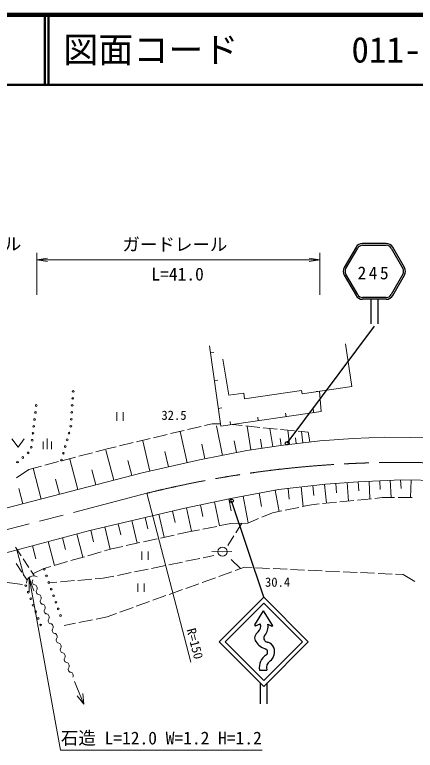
# Model space of a CAD drawing. Units: millimetres, scale not verified. Extents: x 40000 to 680000, y 20000 to 380000.
# Drawn here: x 113450 to 170631, y 275000 to 380000 of the extents above; entities that cross this region are included whole.
import ezdxf
from ezdxf.enums import TextEntityAlignment as Align

# ---------------------------------------------------------------- set-up
doc = ezdxf.new("R2010")
doc.units = ezdxf.units.MM
doc.header["$LTSCALE"] = 1000
doc.linetypes.add('CHAIN', pattern=[18.5, 12, -1.5, 3.5, -1.5])
for name, color, linetype, lineweight in [('M-BMK', 2, 'CHAIN', 13), ('M-STR-HTXT', 7, 'Continuous', 13), ('M-STR-STRC', 7, 'Continuous', 25), ('M-TTL', 2, 'Continuous', 140), ('M-TTL-LINE', 7, 'Continuous', 50), ('M-WORK', 1, 'Continuous', 13)]:
    doc.layers.add(name, color=color, linetype=linetype, lineweight=lineweight)
doc.layers.add('M-TTL-TXT', color=7, linetype='Continuous')
doc.styles.add('ＭＳ ゴシック', font='')
doc.styles.get('ＭＳ ゴシック').set_extended_font_data('MS Gothic')

# ---------------------------------------------------------------- blocks, each defined once
blk = doc.blocks.new('open_arrow')
at = {"color": 0, "linetype": 'Continuous', "lineweight": -2}
blk.add_lwpolyline([(7.5, 1.25), (0, 0), (7.5, -1.25)], dxfattribs=at)

msp = doc.modelspace()

# ---------------------------------------------------------------- linework, layer by layer
at = {"layer": 'M-BMK'}
msp.add_line((103918, 304309), (132311, 311689), dxfattribs=at)
msp.add_arc((168379, 166090), 150000, 72.38803, 103.91322, dxfattribs=at)
at = {"layer": 'M-STR-HTXT'}
for p, q in [((116630, 340000), (116630, 346000)), ((156992, 340000), (156992, 346000)), ((116630, 345000), (156992, 345000)), ((132311, 311689), (138581, 287567))]:
    msp.add_line(p, q, dxfattribs=at)
msp.add_lwpolyline([(115506, 299665), (120000, 275000), (148750, 275000)], dxfattribs=at)
at = {"layer": 'M-STR-STRC'}
for p, q in [((162183, 346821), (160494, 343895)), ((160724, 343762), (162414, 346688)), ((166483, 347353), (163105, 347353)), ((163105, 347087), (166483, 347087)), ((167174, 346688), (168864, 343762)), ((169094, 343895), (167405, 346821)), ((160494, 342831), (162183, 339905)), ((162414, 340038), (160724, 342964)), ((168864, 342964), (167174, 340038)), ((167405, 339905), (169094, 342831)), ((166483, 339639), (163105, 339639)), ((166483, 339373), (163105, 339373)), ((164294, 339373), (164294, 335873)), ((165294, 339373), (165294, 335873)), ((152326, 318837), (164789, 335522)), ((148999, 296837), (144412, 310603)), ((147734, 292905), (148943, 294891)), ((150268, 292860), (148943, 294891)), ((147839, 292780), (148503, 293040)), ((149595, 292991), (150160, 292734)), ((148374, 286456), (149428, 286456)), ((148499, 284609), (148499, 281609)), ((149499, 281609), (149499, 284609))]:
    msp.add_line(p, q, dxfattribs=at)
for points in [[(148999, 284109), (155362, 290473), (148999, 296837), (142635, 290473)], [(148999, 284958), (154514, 290473), (148999, 295989), (143483, 290473)]]:
    msp.add_lwpolyline(points, close=True, dxfattribs=at)
for centre in [(152326, 318837), (144412, 310603)]:
    msp.add_circle(centre, 250, dxfattribs=at)
for centre, radius, start, end in [((163105, 346289), 1064, 90, 150), ((163105, 346289), 798, 90, 150), ((166483, 346289), 1064, 30, 90), ((166483, 346289), 798, 30, 90), ((161415, 343363), 1064, 150, 210), ((161415, 343363), 798, 150, 210), ((168173, 343363), 798, 330, 30.00002), ((168173, 343363), 1064, 330, 30), ((163105, 340437), 1064, 210, 270), ((163105, 340437), 798, 210, 270), ((166483, 340437), 798, 270, 330), ((166483, 340437), 1064, 270, 330), ((147558, 292694), 1007, 309.64419, 20.13773), ((147558, 292694), 2059, 320.48023, 8.29105), ((147807, 292860), 86.3, 148.67131, 291.44939), ((149162, 290757), 1508, 129.64419, 161.91192), ((150195, 292813), 86.3, 245.55604, 33.11134), ((148413, 291002), 719, 161.91192, 220.56779), ((149590, 291018), 575, 140.48023, 249.58059), ((150022, 291919), 2562, 212.70621, 253.97952), ((150132, 292475), 2130, 249.58059, 254.84784), ((149240, 289179), 1285, 21.6294, 74.84784), ((149240, 289179), 288, 21.6294, 74.84784), ((148901, 289045), 652, 330.80549, 21.6294), ((148901, 289045), 1649, 308.15279, 21.6294), ((150527, 286777), 2178, 122.04963, 188.49383), ((149219, 288867), 288, 302.04963, 330.80549), ((150527, 286777), 1145, 122.04963, 196.31331)]:
    msp.add_arc(centre, radius, start, end, dxfattribs=at)
at = {"layer": 'M-TTL'}
msp.add_line((680000, 380000), (40000, 380000), dxfattribs=at)
at = {"layer": 'M-TTL-LINE'}
for p, q in [((117750, 380000), (117750, 370000)), ((118250, 380000), (118250, 370000)), ((40000, 370000), (680000, 370000))]:
    msp.add_line(p, q, dxfattribs=at)
at = {"layer": 'M-WORK'}
for p, q in [((141387, 331734), (141882, 331803)), ((141944, 327773), (142439, 327842)), ((156964, 326250), (156466, 326207)), ((142501, 323812), (142997, 323881)), ((156136, 323190), (156064, 323685)), ((128034, 323245), (128034, 322045)), ((128934, 322045), (128934, 323245)), ((148220, 322034), (148148, 322529)), ((152178, 322612), (152106, 323107)), ((140559, 321360), (141634, 321616)), ((141634, 321616), (142810, 321616)), ((143099, 317094), (142259, 321310)), ((144262, 321456), (144190, 321951)), ((144516, 321493), (145939, 321349)), ((135696, 320198), (137641, 320663)), ((138049, 316044), (137055, 320482)), ((138128, 320779), (140073, 321243)), ((146437, 321298), (148426, 321096)), ((147154, 317874), (146644, 321277)), ((148924, 321046), (150914, 320843)), ((150280, 318342), (149890, 320947)), ((151411, 320793), (153401, 320591)), ((152697, 318669), (152451, 320687)), ((153898, 320540), (155322, 320395)), ((154601, 318902), (154407, 320488)), ((155322, 320395), (155593, 319024)), ((113023, 319453), (113923, 318253)), ((113923, 318253), (114823, 319453)), ((118100, 318005), (118100, 319505)), ((130833, 319037), (132778, 319501)), ((133264, 319617), (135210, 320082)), ((148717, 318108), (148522, 319411)), ((151487, 318521), (151363, 319530)), ((153649, 318786), (153552, 319579)), ((117500, 318005), (117500, 319055)), ((118700, 318005), (118700, 319055)), ((126840, 318083), (127915, 318340)), ((128401, 318456), (130346, 318920)), ((132724, 314850), (131758, 319160)), ((140570, 316590), (140150, 318698)), ((145124, 317498), (144788, 319185)), ((122603, 316970), (124538, 317478)), ((125021, 317605), (126840, 318083)), ((127585, 313555), (126473, 317842)), ((135387, 315447), (134889, 317666)), ((117767, 315700), (119702, 316208)), ((120185, 316335), (122120, 316843)), ((122441, 312220), (121316, 316555)), ((130150, 314220), (129596, 316358)), ((113695, 313868), (115465, 315096)), ((115465, 315096), (117284, 315573)), ((117238, 310870), (116101, 315254)), ((125013, 312887), (124457, 315031)), ((119840, 311545), (119277, 313713)), ((157654, 312960), (157955, 310270)), ((159273, 313088), (159375, 311738)), ((160893, 313210), (161091, 310583)), ((162469, 313329), (162568, 312015)), ((164048, 313401), (164163, 310889)), ((165556, 313470), (165613, 312214)), ((167063, 313539), (167176, 311073)), ((168543, 313606), (168599, 312374)), ((170023, 313582), (169970, 311094)), ((114608, 310187), (114039, 312379)), ((150619, 312134), (151198, 309084)), ((152465, 312379), (152638, 310836)), ((154317, 312586), (154628, 309805)), ((155986, 312773), (156141, 311382)), ((144008, 310874), (144366, 309175)), ((146054, 311269), (146775, 307464)), ((148337, 311702), (148697, 309799)), ((162367, 310710), (164357, 310908)), ((164855, 310958), (165916, 311064)), ((165916, 311064), (167676, 311077)), ((168176, 311081), (170176, 311096)), ((139965, 310022), (140317, 308353)), ((141968, 310444), (142684, 307046)), ((154500, 309778), (155833, 310058)), ((155833, 310058), (156894, 310164)), ((157392, 310214), (159382, 310412)), ((159880, 310462), (161870, 310660)), ((135995, 309146), (136378, 307508)), ((137961, 309600), (138665, 306261)), ((148711, 308257), (150232, 308881)), ((150232, 308881), (151565, 309161)), ((152054, 309264), (154011, 309675)), ((130152, 307781), (130907, 304550)), ((132091, 308234), (132469, 306618)), ((134030, 308687), (134795, 305412)), ((146727, 307444), (148248, 308068)), ((126311, 306884), (127059, 303683)), ((128232, 307333), (128605, 305732)), ((140324, 306585), (142287, 306968)), ((142778, 307064), (144286, 307358)), ((144286, 307358), (146727, 307444)), ((145870, 307414), (145001, 306033)), ((122308, 305887), (123193, 302565)), ((124302, 306415), (124693, 304741)), ((134253, 305292), (136205, 305725)), ((136693, 305833), (138325, 306195)), ((138325, 306195), (139833, 306489)), ((144735, 305610), (143866, 304229)), ((118218, 304798), (119126, 301390)), ((120263, 305343), (120717, 303639)), ((129371, 304209), (131324, 304642)), ((131812, 304750), (133764, 305183)), ((114363, 302746), (113540, 304000)), ((113751, 303608), (114743, 299885)), ((115985, 304203), (116481, 302341)), ((126275, 303457), (127251, 303739)), ((127251, 303739), (128883, 304101)), ((121472, 302068), (123393, 302623)), ((123874, 302762), (125795, 303318)), ((131584, 303376), (131584, 302176)), ((132484, 302176), (132484, 303376)), ((140344, 302474), (141862, 302785)), ((143107, 303352), (141575, 303371)), ((143107, 303352), (144466, 303390)), ((114457, 300415), (113634, 301670)), ((115460, 301074), (114637, 302328)), ((119070, 301373), (120992, 301929)), ((132997, 300969), (134956, 301370)), ((135446, 301471), (137405, 301872)), ((137895, 301973), (139855, 302374)), ((145702, 300929), (144351, 302222)), ((116213, 299927), (115735, 300656)), ((116048, 300178), (117614, 300952)), ((117614, 300952), (118590, 301235)), ((128099, 299965), (130058, 300367)), ((130548, 300467), (132507, 300868)), ((142569, 299799), (144450, 300477)), ((144920, 300647), (146250, 301126)), ((146250, 301126), (147329, 301077)), ((147828, 301053), (149826, 300961)), ((150325, 300938), (152323, 300845)), ((152823, 300822), (154821, 300729)), ((155320, 300706), (157318, 300614)), ((157817, 300591), (159815, 300498)), ((160315, 300475), (162313, 300382)), ((162812, 300359), (164810, 300267)), ((115209, 299268), (114731, 299997)), ((122463, 299258), (124457, 299421)), ((124955, 299461), (126092, 299554)), ((126092, 299554), (127609, 299865)), ((140217, 298950), (142098, 299629)), ((165309, 300244), (167307, 300151)), ((167807, 300128), (168886, 300078)), ((168886, 300078), (170586, 299104)), ((118337, 298922), (119473, 299015)), ((119971, 299055), (121965, 299218)), ((131007, 298808), (131007, 297608)), ((131907, 297608), (131907, 298808)), ((137865, 298102), (139747, 298781)), ((135514, 297254), (137395, 297933)), ((130810, 295557), (132692, 296236)), ((133162, 296406), (135043, 297084)), ((128459, 294709), (130340, 295388)), ((125054, 293737), (126659, 294060)), ((126659, 294060), (127988, 294539)), ((120508, 292821), (122113, 293144)), ((122603, 293243), (124564, 293638)), ((121997, 284812), (123326, 281560)), ((123326, 281560), (122342, 282778)), ((123326, 281560), (123175, 283119))]:
    msp.add_line(p, q, dxfattribs=at)
for points in [[(89420, 305952), (92926, 305946), (95295, 306063), (98368, 306345), (102167, 307025), (105721, 307881), (131649, 314609), (139811, 316439), (146578, 317788), (151433, 318515), (156992, 319195), (161741, 319523), (166221, 319711), (173680, 319594), (174050, 319682), (174550, 320401), (174592, 320808), (173730, 338376)], [(143147, 330837), (144022, 325708), (146180, 325974), (146274, 325177), (154405, 326365), (154468, 325880), (161551, 326928), (160659, 333026)], [(156964, 326250), (157212, 323347), (142861, 321252), (141243, 332756)], [(82136, 293452), (88722, 299123), (93706, 299551), (98937, 300254), (105750, 301603), (112036, 303151), (124185, 306388), (137742, 309554), (144309, 310938), (151111, 312228), (157819, 312978), (162486, 313330), (168655, 313612), (174143, 313494), (179725, 313166), (188849, 312228), (192508, 309882)], [(98937, 300254), (103095, 299681), (111282, 299107), (114585, 298676)]]:
    msp.add_lwpolyline(points, dxfattribs=at)
for centre, radius in [((121790, 326235), 125), ((121723, 325237), 125), ((116520, 324221), 125), ((121657, 324239), 125), ((116287, 322234), 125), ((116403, 323227), 125), ((121523, 322244), 125), ((121590, 323241), 125), ((116171, 321241), 125), ((121457, 321246), 125), ((116054, 320248), 125), ((121205, 320280), 125), ((115938, 319255), 125), ((120934, 319317), 125), ((115821, 318261), 125), ((120663, 318355), 125), ((115360, 317452), 125), ((120392, 317392), 125), ((113845, 316145), 125), ((114602, 316798), 125), ((120121, 316430), 125), ((143107, 303352), 650), ((117656, 300835), 125), ((117991, 299892), 125), ((115026, 298500), 125), ((118326, 298950), 125), ((115380, 297564), 125), ((118662, 298008), 125), ((118997, 297066), 125), ((115734, 296629), 125), ((119332, 296124), 125), ((116088, 295694), 125), ((119668, 295182), 125), ((116442, 294759), 125), ((120003, 294240), 125), ((116797, 293824), 125), ((117151, 292888), 125)]:
    msp.add_circle(centre, radius, dxfattribs=at)
for centre, radius, start, end in [((116176, 298855), 1052, 61.81897, 178.90958), ((116393, 299060), 452, 146.22637, 258.51632), ((116213, 298175), 452, 326.22637, 78.51632), ((116964, 297673), 452, 146.22637, 258.51632), ((116784, 296788), 452, 326.22637, 78.51632), ((117535, 296286), 452, 146.22637, 258.51632), ((117355, 295401), 452, 326.22637, 78.51632), ((118106, 294899), 452, 146.22637, 258.51632), ((117926, 294014), 452, 326.22637, 78.51632), ((118677, 293512), 452, 146.22637, 258.51632), ((118497, 292627), 452, 326.22637, 78.51632), ((119248, 292125), 452, 146.22637, 258.51632), ((119068, 291240), 452, 326.22637, 78.51632), ((119819, 290738), 452, 146.22637, 258.51632), ((119639, 289853), 452, 326.22637, 78.51632), ((120390, 289351), 452, 146.22637, 258.51632), ((120210, 288466), 452, 326.22637, 78.51632), ((120960, 287964), 452, 146.22637, 258.51632), ((120781, 287078), 452, 326.22637, 78.51632), ((121531, 286576), 452, 146.22637, 258.51632), ((121352, 285691), 452, 326.22637, 78.51632)]:
    msp.add_arc(centre, radius, start, end, dxfattribs=at)

# ---------------------------------------------------------------- block references
at = {"layer": 'M-STR-HTXT', "xscale": 200, "yscale": 200}
msp.add_blockref('open_arrow', (116630, 345000), dxfattribs=at)
at = {"layer": 'M-STR-HTXT'}
for p, xscale, yscale, rotation in [((156992, 345000), 200, 200, 180), ((115506, 299665), 267, 267, 280.3)]:
    msp.add_blockref('open_arrow', p, dxfattribs=dict(at, xscale=xscale, yscale=yscale, rotation=rotation))

# ---------------------------------------------------------------- texts
at = {"layer": 'M-STR-HTXT', "style": 'ＭＳ ゴシック'}
for s, p in [('ガードレール', (106900, 347286)), ('ガードレール', (136312, 347216)), ('石造 L=12.0 W=1.2 H=1.2', (134375, 276750))]:
    msp.add_text(s, height=1833, dxfattribs=at).set_placement(p, align=Align.MIDDLE_CENTER)
msp.add_text('L=41.0', height=1833, dxfattribs=at).set_placement((136704, 341507), align=Align.BOTTOM_CENTER)
msp.add_text('R=150', height=1320, rotation=284.57, dxfattribs=at).set_placement((139178, 290226), align=Align.MIDDLE_CENTER)
at = {"layer": 'M-STR-STRC', "insert": (164785, 343127), "char_height": 1833, "attachment_point": 5, "style": 'ＭＳ ゴシック'}
msp.add_mtext('\\T1.28;245', dxfattribs=at)
at = {"layer": 'M-TTL-TXT', "style": 'ＭＳ ゴシック'}
for s, p in [('図面コード', (120380, 375000)), ('011-00', (161521, 375000))]:
    msp.add_text(s, height=3666, dxfattribs=at).set_placement(p, align=Align.MIDDLE_LEFT)
at = {"layer": 'M-WORK', "style": 'ＭＳ ゴシック'}
for s, p in [('32.5', (136186, 322829)), ('30.4', (150975, 299004))]:
    msp.add_text(s, height=1320, dxfattribs=at).set_placement(p, align=Align.MIDDLE_CENTER)

doc.saveas('drawing.dxf')
